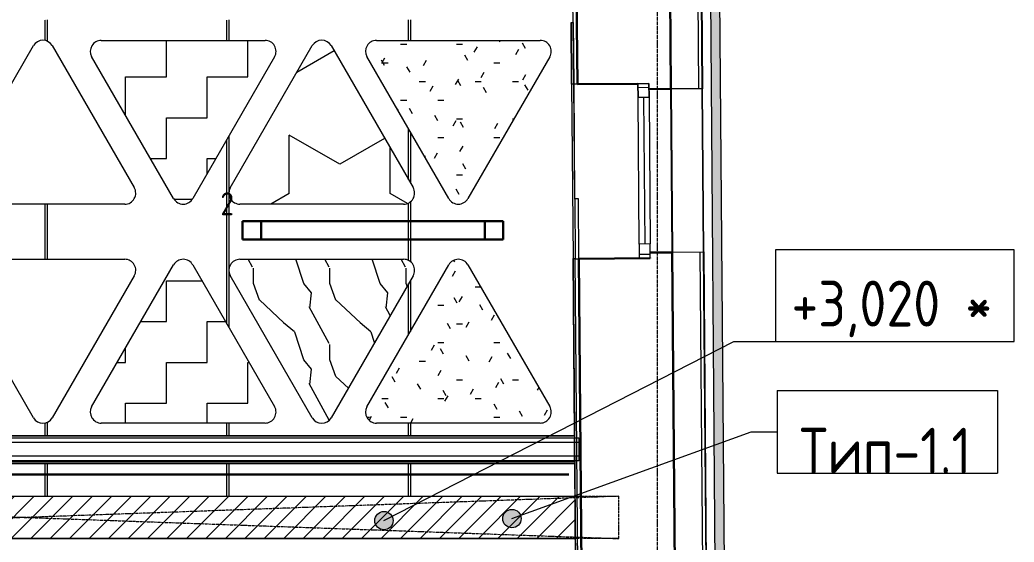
# Model space of a CAD drawing. Header units: millimetres. Extents: x -13069 to 207500, y -71366 to 56785.
# Drawn here: x 51875 to 57294, y 28580 to 31426 of the extents above; entities that cross this region are included whole.
import ezdxf

# ---------------------------------------------------------------- set-up
doc = ezdxf.new("R2010")
doc.units = ezdxf.units.MM
for name, pattern in [('ADSK_Линия сетки', [25, 20, -2.5, 0, -2.5]), ('ADSK_Штрих_ш3 п1_5', [4.5, 3, -1.5]), ('ADSK_Штриховая_ш3 п1_5', [4.5, 3, -1.5]), ('ADSK_Штрихпунктирная 2 точки_ш15 п1_5 п1_5 п1_5', [19.5, 15, -1.5, 0, -1.5, 0, -1.5])]:
    doc.linetypes.add(name, pattern=pattern)
for name, color, linetype, lineweight in [('_ Окна', 7, 'Continuous', 9), ('Аннотация', 7, 'Continuous', 18), ('Каркас', 7, 'Continuous', 18), ('Марки', 7, 'Continuous', 20), ('Окна', 7, 'Continuous', 9), ('Оси', 7, 'Continuous', 9), ('Отметки', 7, 'Continuous', 9), ('Потолки', 7, 'Continuous', 9), ('Потолки штриховка', 7, 'Continuous', 9), ('Стены внутренние', 7, 'Continuous', 18), ('Стены наружные', 7, 'Continuous', 18), ('Стены несущие', 7, 'Continuous', 30), ('Стены отделка', 7, 'Continuous', 30), ('Стены штриховка', 7, 'Continuous', 9), ('Стены штриховка поверхности', 7, 'Continuous', 18)]:
    doc.layers.add(name, color=color, linetype=linetype, lineweight=lineweight)
doc.layers.add('Линии', color=7, linetype='Continuous', lineweight=9, true_color=0x00a600)
doc.styles.add('GOST Common_1', font='GOST_Common.ttf', dxfattribs={"width": 0.9, "height": 250})
doc.styles.add('GOST Common_4', font='GOST_Common.ttf', dxfattribs={"width": 0.9, "height": 125})
doc.styles.add('GOST Common_B', font='', dxfattribs={"width": 0.9, "height": 250})
doc.styles.get('GOST Common_B').set_extended_font_data('GOST Common', bold=True)
pattern_1 = [(0, (0, 0), (222.25, 222.25), [222.25, -222.25]), (90, (222.25, 0), (-222.25, 222.25), [222.25, -222.25])]
pattern_2 = [(0, (0, 0), (406.4, 101.6), [33.528, -271.272, 33.528, -271.272, -1625.6]), (0, (0, 0), (406.4, 101.6), [-609.6, 33.528, -576.072, 33.528, -271.272, -711.2]), (0, (0, 0), (406.4, 101.6), [-1524, 33.528, -169.672, 33.528, -474.472]), (120, (152.4, 50.8), (-291.18818, 301.15272), [33.528, -271.272, 33.528, -271.272, -1625.6]), (120, (152.4, 50.8), (-291.18818, 301.15272), [-609.6, 33.528, -576.072, 33.528, -271.272, -711.2]), (120, (152.4, 50.8), (-291.18818, 301.15272), [-1524, 33.528, -169.672, 33.528, -474.472]), (240, (203.2, 254), (-115.21182, -402.75272), [33.528, -271.272, 33.528, -271.272, -1625.6]), (240, (203.2, 254), (-115.21182, -402.75272), [-609.6, 33.528, -576.072, 33.528, -271.272, -711.2]), (240, (203.2, 254), (-115.21182, -402.75272), [-1524, 33.528, -169.672, 33.528, -474.472])]

# ---------------------------------------------------------------- blocks, each defined once
blk = doc.blocks.new('окна_rehau_однопольное_фрамуга_сверху - 910х2230 _нов_ ок-6-2054215-План потолков 1-го этажа')
at = {"layer": '_ Окна', "lineweight": 18}
for p, q in [((-475, 75), (-475, 135)), ((-475, 135), (-399, 135)), ((-399, 135), (-399, 75)), ((399, 135), (399, 75)), ((475, 135), (399, 135)), ((475, 75), (475, 135)), ((-399, 75), (-475, 75)), ((399, 75), (475, 75))]:
    blk.add_line(p, q, dxfattribs=at)
at = {"layer": '_ Окна'}
for p, q in [((-455, 75), (-455, 135)), ((455, 75), (455, 135)), ((-399, 105), (399, 105))]:
    blk.add_line(p, q, dxfattribs=at)
at = {"layer": 'Окна'}
for p, q in [((-475, 135), (-475, 75)), ((-399, 135), (-475, 135)), ((-399, 135), (399, 135)), ((475, 135), (399, 135)), ((475, 75), (475, 135)), ((-475, 75), (-399, 75)), ((399, 75), (-399, 75)), ((399, 75), (475, 75))]:
    blk.add_line(p, q, dxfattribs=at)
blk = doc.blocks.new('Высотные отметки - Рамка-12095-План потолков 1-го этажа')
at = {"layer": 'Аннотация', "lineweight": 20}
for p, q in [((-6.5, 0), (-6.5, 5)), ((-6.5, 5), (6.5, 5)), ((6.5, 5), (6.5, 0)), ((6.5, 0), (-6.5, 0))]:
    blk.add_line(p, q, dxfattribs=at)
blk = doc.blocks.new('ADSK_Марка_Потолок - ADSK_Марка и Смещение от уровня-155896-План потолков 1-го этажа')
at = {"layer": 'Марки'}
for p, q in [((-6, 4.5), (-6, 0)), ((-6, 4.5), (6, 4.5)), ((6, 4.5), (6, 0)), ((-6, 0), (6, 0))]:
    blk.add_line(p, q, dxfattribs=at)

msp = doc.modelspace()

# ---------------------------------------------------------------- hatches: boundary and pattern name
at = {"layer": 'Марки'}
h = msp.add_hatch(color=256, dxfattribs=at)
edge = h.paths.add_edge_path()
edge.add_arc((54556.762, 28708.635), 50, 0, 360)
at = {"layer": 'Отметки'}
h = msp.add_hatch(color=256, dxfattribs=at)
edge = h.paths.add_edge_path()
edge.add_arc((53859.483, 28697.344), 50, 0, 360)
at = {"layer": 'Потолки штриховка', "lineweight": 18}
h = msp.add_hatch(dxfattribs=at)
h.set_pattern_fill('FP_108', color=256, style=0, pattern_type=2)
h.set_pattern_definition(pattern_1)
h.paths.add_polyline_path([(52758.348, 30422.455), (52772.351, 30422.528), (52785.955, 30425.845), (52798.419, 30432.224), (52809.066, 30441.319), (52817.315, 30452.634), (53263.552, 31224.855), (53269.386, 31239.362), (53271.288, 31254.881), (53269.13, 31270.367), (53261.945, 31286.211), (53253.479, 31297.134), (53241.042, 31306.61), (53226.584, 31312.564), (53211.081, 31314.594), (52319.045, 31314.777), (52303.7, 31312.782), (52289.375, 31306.927), (52277.025, 31297.604), (52266.353, 31282.838), (52260.77, 31267.348), (52259.063, 31255.914), (52260.77, 31240.534), (52266.353, 31226.102), (52713.072, 30452.063), (52721.439, 30440.862), (52732.18, 30431.879), (52744.71, 30425.63)])
h = msp.add_hatch(dxfattribs=at)
h.set_pattern_fill('STARS', color=256, scale=100, angle=90, style=0)
h.paths.add_polyline_path([(53966.522, 30421.786), (53980.4, 30423.415), (53993.522, 30428.219), (54005.171, 30435.935), (54014.713, 30446.143), (54021.627, 30458.286), (54025.536, 30471.701), (54025.536, 30489.355), (54023.661, 30499.393), (54017.98, 30512.159), (53571.394, 31286.211), (53561.822, 31298.193), (53549.552, 31307.346), (53535.338, 31313.1), (53517.913, 31314.777), (53504.904, 31313.1), (53490.702, 31307.357), (53478.393, 31298.176), (53468.836, 31286.211), (53021.285, 30510.728), (53015.713, 30496.296), (53014.016, 30480.918), (53016.308, 30465.618), (53022.436, 30451.413), (53031.992, 30439.246), (53044.342, 30429.928), (53058.663, 30424.077), (53074.005, 30422.082), (53453.33, 30421.956)])
h = msp.add_hatch(dxfattribs=at)
h.set_pattern_fill('FP_109', color=256, style=0, pattern_type=2)
h.set_pattern_definition(pattern_2)
h.paths.add_polyline_path([(54258.041, 30422.455), (54272.043, 30422.528), (54285.647, 30425.845), (54298.112, 30432.224), (54308.759, 30441.319), (54317.008, 30452.634), (54765.436, 31230.304), (54769.079, 31239.362), (54770.981, 31254.881), (54768.823, 31270.367), (54762.75, 31284.776), (54753.172, 31297.134), (54740.735, 31306.61), (54726.277, 31312.564), (54703.905, 31314.595), (53818.738, 31314.777), (53803.393, 31312.782), (53789.068, 31306.927), (53776.718, 31297.604), (53766.046, 31282.838), (53760.462, 31267.348), (53758.756, 31255.914), (53760.462, 31240.534), (53766.046, 31226.102), (54212.765, 30452.063), (54221.131, 30440.862), (54231.872, 30431.879), (54244.403, 30425.63)])
h = msp.add_hatch(dxfattribs=at)
h.set_pattern_fill('FP_111', color=256, style=0, pattern_type=2)
h.set_pattern_definition(pattern_1)
h.paths.add_polyline_path([(52319.045, 29228.727), (53211.081, 29228.91), (53226.584, 29230.941), (53241.042, 29236.894), (53253.479, 29246.37), (53263.552, 29259.903), (53269.386, 29274.974), (53271.288, 29288.623), (53269.386, 29304.143), (53263.552, 29318.649), (52816.919, 30091.414), (52809.066, 30102.185), (52796.119, 30112.457), (52785.955, 30117.659), (52772.351, 30120.976), (52758.035, 30120.976), (52744.71, 30117.875), (52732.18, 30111.626), (52721.439, 30102.642), (52712.758, 30090.871), (52266.353, 29317.402), (52260.77, 29302.97), (52259.063, 29287.59), (52261.347, 29272.285), (52268.083, 29257.293), (52277.025, 29245.901), (52289.375, 29236.577), (52303.7, 29230.723)])
h = msp.add_hatch(dxfattribs=at)
h.set_pattern_fill('FP_66', color=256, style=0, pattern_type=2)
h.set_pattern_definition([(108.435, (108.29, 0), (-416.50086, 832.99954), [158.05, -1159.038]), (139.399, (58.31, 149.94), (-2499.010644, 2082.486787), [76.799, -3763.143]), (136.848, (416.5, 199.92), (-6247.5402574, 5830.957739), [182.691, -8951.868]), (109.983, (283.22, 324.87), (-1249.49393, 3332.002656), [97.5, -4777.508]), (90, (249.9, 0), (-416.5, 416.5), [83.3, -333.2]), (118.443, (249.9, 83.3), (2915.5071394, -5414.4962996), [227.365, -11140.87]), (84.289, (141.61, 283.22), (-416.5263, -3748.496867), [83.716, -4102.058]), (129.806, (149.94, 366.52), (1666.01521, -2082.48651), [65.059, -3187.91])])
h.paths.add_polyline_path([(53520.129, 29228.442), (53535.338, 29230.405), (53549.552, 29236.159), (53561.844, 29245.328), (53571.41, 29257.314), (54017.98, 30031.345), (54023.661, 30044.111), (54026.227, 30057.847), (54025.536, 30071.803), (54021.627, 30085.218), (54014.713, 30097.361), (54003.458, 30108.704), (53993.458, 30115.309), (53980.4, 30120.089), (53966.522, 30121.718), (53074.005, 30121.422), (53058.663, 30119.428), (53042.858, 30112.457), (53031.992, 30104.258), (53021.285, 30089.424), (53015.713, 30073.912), (53014.016, 30062.586), (53015.713, 30047.209), (53021.285, 30032.776), (53468.836, 29257.293), (53478.406, 29245.311), (53490.702, 29236.147), (53504.919, 29230.399), (53517.913, 29228.727)])
h = msp.add_hatch(dxfattribs=at)
h.set_pattern_fill('FP_104', color=256, style=0, pattern_type=2)
h.set_pattern_definition(pattern_2)
h.paths.add_polyline_path([(53818.738, 29228.727), (54716.051, 29229.602), (54726.277, 29230.941), (54740.735, 29236.894), (54753.172, 29246.37), (54763.245, 29259.903), (54768.823, 29273.137), (54770.981, 29288.623), (54769.079, 29304.143), (54763.245, 29318.649), (54316.612, 30091.414), (54308.759, 30102.185), (54295.812, 30112.457), (54285.647, 30117.659), (54272.043, 30120.976), (54258.041, 30121.049), (54244.403, 30117.875), (54231.872, 30111.626), (54221.131, 30102.642), (54212.451, 30090.871), (53766.046, 29317.402), (53760.462, 29302.97), (53758.756, 29287.59), (53761.04, 29272.285), (53767.776, 29257.293), (53776.718, 29245.901), (53789.068, 29236.577), (53803.393, 29230.723)])
at = {"layer": 'Потолки штриховка', "lineweight": 18, "true_color": 0x787878}
h = msp.add_hatch(dxfattribs=at)
h.set_pattern_fill('FP_89', color=8, style=0, pattern_type=2)
h.set_pattern_definition([(45, (0, 0), (-53.03301, 53.03301), [])])
h.paths.add_polyline_path([(49000.885, 24561.717), (54934.813, 24561.717), (54932.959, 24790.865), (49000.885, 24790.865), (49000.885, 24670.489)])
h.paths.add_polyline_path([(51023.458, 28599.605), (54902.151, 28600.09), (54900.291, 28830.09), (49000.885, 28830.09), (49000.885, 28599.605), (50906.531, 28599.605)])
at = {"layer": 'Стены штриховка поверхности', "true_color": 0x373f43}
h = msp.add_hatch(color=149, dxfattribs=at)
h.paths.add_polyline_path([(55734.423, 19914.505), (55784.419, 19915.071), (55678.251, 32936.018), (55629.118, 32934.893), (55734.423, 19914.54)])
h.paths.add_polyline_path([(55629.031, 32945.62), (55678.172, 32946.025), (55678.973, 32952.889), (55620.157, 40225.107), (55570.157, 40225.107), (55629.029, 32945.854)])
h.paths.add_polyline_path([(55599.048, 42835.107), (55593.791, 43379.09), (55544.657, 43377.965), (55549.048, 42835.107), (55554.242, 42835.107)])
h.paths.add_polyline_path([(55544.57, 43388.692), (55593.712, 43389.096), (55594.537, 43392.855), (55591.901, 43718.805), (55541.901, 43718.805), (55544.569, 43388.926)])

# ---------------------------------------------------------------- linework, layer by layer
at = {"layer": 'Каркас', "color": 8, "linetype": 'ADSK_Штрих_ш3 п1_5', "lineweight": 9, "true_color": 0x828282}
for p, q in [((52013.458, 31313.382), (52013.458, 31426.28)), ((52023.458, 31426.28), (52023.458, 31309.937)), ((53003.458, 31314.637), (53003.458, 31426.28)), ((53013.458, 31426.28), (53013.458, 31314.635)), ((53993.458, 31314.741), (53993.458, 31426.28)), ((54003.458, 31426.28), (54003.458, 31314.739)), ((53013.458, 30792.062), (53013.458, 29751.443)), ((53993.458, 30554.663), (53993.458, 30832.058)), ((54003.458, 30814.731), (54003.458, 30537.331)), ((53003.458, 29768.748), (53003.458, 30774.757)), ((52013.458, 30121.575), (52013.458, 30421.93)), ((52023.458, 30421.927), (52023.458, 30121.578)), ((53993.458, 30115.301), (53993.458, 30428.204)), ((54003.458, 30434.8), (54003.458, 30108.704)), ((53993.458, 29711.429), (53993.458, 29988.841)), ((54003.458, 30006.174), (54003.458, 29728.756)), ((52013.458, 29160.804), (52013.458, 29230.123)), ((52023.458, 29233.567), (52023.458, 29160.804)), ((53003.458, 29160.804), (53003.458, 29228.868)), ((53013.458, 29228.87), (53013.458, 29160.804)), ((53993.458, 29160.804), (53993.458, 29228.763)), ((54003.458, 29228.765), (54003.458, 29160.804)), ((52013.458, 29018.78), (52013.458, 29023.804)), ((52013.458, 28830.09), (52013.458, 29006.78)), ((52023.458, 29023.804), (52023.458, 29018.78)), ((52023.458, 29006.78), (52023.458, 28830.09)), ((53003.458, 29018.78), (53003.458, 29023.804)), ((53003.458, 28830.09), (53003.458, 29006.78)), ((53013.458, 29023.804), (53013.458, 29018.78)), ((53013.458, 29006.78), (53013.458, 28830.09)), ((53993.458, 29018.78), (53993.458, 29023.804)), ((53993.458, 28830.09), (53993.458, 29006.78)), ((54003.458, 29023.804), (54003.458, 29018.78)), ((54003.458, 29006.78), (54003.458, 28830.09))]:
    msp.add_line(p, q, dxfattribs=at)
at = {"layer": 'Линии', "color": 5, "lineweight": 30, "true_color": 0x0000ff}
for p, q in [((53089.329, 30229.047), (53089.329, 30329.047)), ((53089.329, 30329.047), (54509.329, 30329.047)), ((53189.329, 30229.047), (53189.329, 30329.047)), ((54409.329, 30329.047), (54409.329, 30229.047)), ((54509.329, 30329.047), (54509.329, 30229.047)), ((54509.329, 30229.047), (53089.329, 30229.047))]:
    msp.add_line(p, q, dxfattribs=at)
at = {"layer": 'Линии', "color": 7, "linetype": 'ADSK_Штриховая_ш3 п1_5', "lineweight": 30}
msp.add_line((49000.885, 28948.804), (54868.769, 28948.804), dxfattribs=at)
at = {"layer": 'Линии', "color": 7, "linetype": 'ADSK_Штрихпунктирная 2 точки_ш15 п1_5 п1_5 п1_5'}
for p, q in [((48689.761, 28830.09), (55138.737, 28599.457)), ((55138.737, 28830.09), (48689.761, 28599.457)), ((48689.761, 28830.09), (55138.737, 28830.09)), ((55138.737, 28599.457), (55138.737, 28830.09)), ((55138.737, 28599.457), (48689.761, 28599.457))]:
    msp.add_line(p, q, dxfattribs=at)
at = {"layer": 'Марки'}
for p, q in [((54556.762, 28708.635), (55861.21, 29181.252)), ((55861.21, 29181.252), (56003.191, 29181.252))]:
    msp.add_line(p, q, dxfattribs=at)
msp.add_circle((54556.762, 28708.635), 50, dxfattribs=at)
at = {"layer": 'Оси', "linetype": 'ADSK_Линия сетки'}
msp.add_line((55349.565, -6603.62), (55349.565, 44222.998), dxfattribs=at)
at = {"layer": 'Отметки', "lineweight": 20}
for p, q in [((53859.483, 28697.344), (55766.397, 29672.791)), ((55766.397, 29672.791), (56643.804, 29672.791))]:
    msp.add_line(p, q, dxfattribs=at)
at = {"layer": 'Отметки'}
msp.add_circle((53859.483, 28697.344), 50, dxfattribs=at)
at = {"layer": 'Потолки'}
for p, q in [((51501.592, 30510.728), (51949.143, 31286.211)), ((52051.718, 31286.19), (52498.287, 30512.159)), ((52319.045, 31314.777), (53211.081, 31314.594)), ((53021.285, 30510.728), (53468.836, 31286.211)), ((53571.41, 31286.19), (54017.98, 30512.159)), ((53818.738, 31314.777), (54710.773, 31314.594)), ((52713.058, 30452.082), (52266.353, 31226.102)), ((53263.552, 31224.855), (52817.315, 30452.634)), ((54212.751, 30452.082), (53766.046, 31226.102)), ((54763.245, 31224.855), (54317.008, 30452.634)), ((52446.83, 30421.786), (51554.312, 30422.082)), ((53966.522, 30421.786), (53074.005, 30422.082)), ((51554.312, 30121.422), (52446.83, 30121.718)), ((52266.353, 29317.402), (52713.058, 30091.423)), ((52817.315, 30090.871), (53263.552, 29318.649)), ((53074.005, 30121.422), (53966.522, 30121.718)), ((53766.046, 29317.402), (54212.751, 30091.423)), ((54317.008, 30090.871), (54763.245, 29318.649)), ((51949.143, 29257.293), (51501.592, 30032.776)), ((52498.287, 30031.345), (52051.718, 29257.314)), ((53468.836, 29257.293), (53021.285, 30032.776)), ((54017.98, 30031.345), (53571.41, 29257.314)), ((53211.081, 29228.91), (52319.045, 29228.727)), ((54710.773, 29228.91), (53818.738, 29228.727)), ((49000.885, 28830.09), (54900.291, 28830.09)), ((54902.155, 28599.605), (49000.885, 28599.605))]:
    msp.add_line(p, q, dxfattribs=at)
at = {"layer": 'Потолки', "color": 18, "true_color": 0x050505}
msp.add_line((49000.885, 28599.457), (54902.157, 28599.457), dxfattribs=at)
at = {"layer": 'Потолки'}
for centre, radius, start, end in [((52000.424, 31255.062), 60, 31.251935, 148.725093), ((52319.045, 31254.785), 59.992, 89.999485, 208.561872), ((53211.081, 31254.384), 60.21, 330.630823, 90.000001), ((53520.117, 31255.062), 60, 31.251935, 148.725093), ((53818.737, 31254.785), 59.992, 89.999485, 208.561872), ((54710.773, 31254.384), 60.21, 330.630823, 90.000001), ((52446.841, 30481.616), 59.83, 269.989119, 30.69745), ((53074.005, 30482.082), 60, 151.482202, 270), ((53966.534, 30481.616), 59.83, 269.989119, 30.69745), ((52765.039, 30482.081), 60, 209.990313, 330.607303), ((54264.731, 30482.081), 60, 209.990313, 330.607303), ((52446.841, 30061.888), 59.83, 329.30255, 90.010881), ((52765.039, 30061.423), 60, 29.392697, 150.009687), ((53074.005, 30061.422), 60, 90, 208.517798), ((53966.534, 30061.888), 59.83, 329.30255, 90.010881), ((54264.731, 30061.423), 60, 29.392697, 150.009687), ((52319.045, 29288.719), 59.992, 151.438128, 270.000515), ((53211.081, 29289.12), 60.21, 269.999999, 29.369177), ((53818.737, 29288.719), 59.992, 151.438128, 270.000515), ((54710.773, 29289.12), 60.21, 269.999999, 29.369177), ((52000.424, 29288.442), 60, 211.274907, 328.748065), ((53520.117, 29288.442), 60, 211.274907, 328.748065)]:
    msp.add_arc(centre, radius, start, end, dxfattribs=at)
at = {"layer": 'Стены внутренние'}
for p, q in [((54893.41, 31075.748), (54898.474, 30449.569)), ((55430.841, 30159.065), (55423.635, 31050.035)), ((54919.188, 30450.421), (54899.188, 30450.26)), ((54899.188, 30450.26), (54901.821, 30124.785)), ((54921.82, 30124.947), (54919.188, 30450.421)), ((54921.092, 30125.941), (55251.082, 30128.61)), ((55310.837, 30159.094), (55430.833, 30160.065)), ((54921.092, 30125.941), (54921.101, 30124.941)), ((54921.101, 30124.941), (54921.82, 30124.947))]:
    msp.add_line(p, q, dxfattribs=at)
at = {"layer": 'Стены наружные'}
for p, q in [((55734.423, 19914.54), (55629.109, 32935.97)), ((55784.42, 19914.909), (55679.14, 32932.267)), ((54882.13, 31075.657), (54889.813, 30125.688)), ((54899.188, 30450.26), (54894.129, 31075.754)), ((55424.355, 31050.041), (55431.553, 30160.07)), ((55594.255, 31051.415), (55601.435, 30161.444)), ((55601.547, 30161.445), (55594.349, 31051.416)), ((55602.435, 30161.452), (55595.255, 31051.423))]:
    msp.add_line(p, q, dxfattribs=at)
at = {"layer": 'Стены несущие'}
for p, q in [((55396.23, 34438.523), (55423.635, 31050.035)), ((54886.651, 34384.4), (54913.409, 31075.91)), ((55243.399, 31078.579), (54913.409, 31075.91)), ((55423.635, 31050.035), (55303.639, 31049.065)), ((54921.82, 30124.947), (55311.088, 30128.095)), ((55310.845, 30158.094), (55430.841, 30159.065)), ((55311.088, 30128.095), (55311.08, 30129.095)), ((55430.841, 30159.065), (55449.798, 27815.141)), ((54940.534, 27811.022), (54921.82, 30124.947)), ((54921.82, 30124.947), (54940.534, 27811.022))]:
    msp.add_line(p, q, dxfattribs=at)
at = {"layer": 'Стены отделка', "lineweight": 9}
for p, q in [((55424.355, 31050.041), (55396.95, 34438.529)), ((55594.255, 31051.415), (55566.917, 34439.904)), ((55566.944, 34439.904), (55594.349, 31051.416)), ((55567.917, 34439.912), (55595.255, 31051.423)), ((54893.41, 31075.748), (54866.652, 34384.238)), ((54882.13, 31075.657), (54879.415, 31411.28)), ((54879.415, 31411.28), (54891.416, 31411.28)), ((54891.416, 31411.28), (54894.129, 31075.754)), ((54913.409, 31075.91), (54882.13, 31075.657)), ((55594.349, 31051.416), (55424.355, 31050.041)), ((55595.255, 31051.423), (55594.255, 31051.415)), ((55431.553, 30160.07), (55601.547, 30161.445)), ((55450.518, 27815.147), (55431.553, 30160.07)), ((55601.435, 30161.444), (55602.435, 30161.452)), ((55620.625, 27782.983), (55601.435, 30161.444)), ((55601.547, 30161.445), (55620.512, 27816.522)), ((55602.435, 30161.452), (55621.625, 27782.991)), ((54889.813, 30125.688), (54901.813, 30125.785)), ((54897.617, 29160.804), (54889.813, 30125.688)), ((54901.821, 30124.785), (54921.101, 30124.941)), ((49035.885, 29160.804), (54897.617, 29160.804)), ((49000.885, 29148.804), (54921.736, 29148.804)), ((54898.765, 29018.78), (54897.714, 29148.804)), ((54921.736, 29148.804), (54921.736, 29023.804)), ((54921.736, 29023.804), (49000.885, 29023.804)), ((49035.885, 29018.78), (54898.765, 29018.78)), ((54898.862, 29006.78), (49035.885, 29006.78)), ((54908.535, 27810.764), (54898.862, 29006.78))]:
    msp.add_line(p, q, dxfattribs=at)
at = {"layer": 'Стены штриховка'}
for p, q in [((55546.945, 34439.742), (55574.35, 31051.254)), ((54884.13, 31075.673), (54881.415, 31411.28)), ((55581.548, 30161.283), (55600.513, 27816.36)), ((54910.535, 27810.78), (54891.813, 30125.704)), ((54920.535, 27810.861), (54901.821, 30124.785)), ((49035.885, 29158.804), (54897.633, 29158.804)), ((54897.633, 29158.804), (54897.714, 29148.804)), ((54921.736, 29123.804), (49000.885, 29123.804)), ((54921.736, 29048.804), (49000.885, 29048.804)), ((54898.846, 29008.78), (49035.885, 29008.78)), ((54898.765, 29018.78), (54898.846, 29008.78))]:
    msp.add_line(p, q, dxfattribs=at)

# ---------------------------------------------------------------- block references
at = {"layer": 'Марки', "xscale": 99.99999999999993, "yscale": 99.99999999999993, "zscale": 99.99999999999993}
msp.add_blockref('ADSK_Марка_Потолок - ADSK_Марка и Смещение от уровня-155896-План потолков 1-го этажа', (56603.191, 28956.252), dxfattribs=at)
at = {"layer": 'Окна', "rotation": 270.4633818725635}
msp.add_blockref('окна_rehau_однопольное_фрамуга_сверху - 910х2230 _нов_ ок-6-2054215-План потолков 1-го этажа', (55172.243, 30602.988), dxfattribs=at)
at = {"layer": 'Отметки', "lineweight": 20, "extrusion": (0, 0, -1), "xscale": 99.99999999999993, "yscale": 99.99999999999993, "zscale": 99.99999999999993}
msp.add_blockref('Высотные отметки - Рамка-12095-План потолков 1-го этажа', (-56643.804, 29672.791), dxfattribs=at)

# ---------------------------------------------------------------- texts
at = {"layer": 'Аннотация', "lineweight": 9, "insert": (53004.967, 30423.868), "char_height": 125, "width": 175.5, "attachment_point": 5, "line_spacing_factor": 1.022766, "style": 'GOST Common_4'}
msp.add_mtext('\\pt180,360,540,720,900,1080,1260,1440,1620,1800,1980,2160,2340,2520,2700,2880,3060,3240,3420,3600,3780,3960,4140,4320,4500,4680,4860,5040,5220,5400,5580,5760;2', dxfattribs=at)
at = {"layer": 'Марки', "lineweight": 9, "insert": (56592.56, 29078.408), "char_height": 250, "width": 982.8, "attachment_point": 5, "line_spacing_factor": 1.022766, "style": 'GOST Common_B'}
msp.add_mtext('\\pt1143,2286,3429,4572,5715,6858,8001,9144,10287,11430,12573,13716,14859,16002,17145,18288,19431,20574,21717,22860,24003,25146,26289,27432,28575,29718,30861,32004,33147,34290,35433,36576;Тип-1.1', dxfattribs=at)
at = {"layer": 'Отметки', "lineweight": 20, "insert": (56080.098, 30005.151), "char_height": 250, "width": 1306.39347, "attachment_point": 1, "line_spacing_factor": 1.022761, "style": 'GOST Common_1'}
msp.add_mtext('+3,020 *', dxfattribs=at)

doc.saveas('drawing.dxf')
